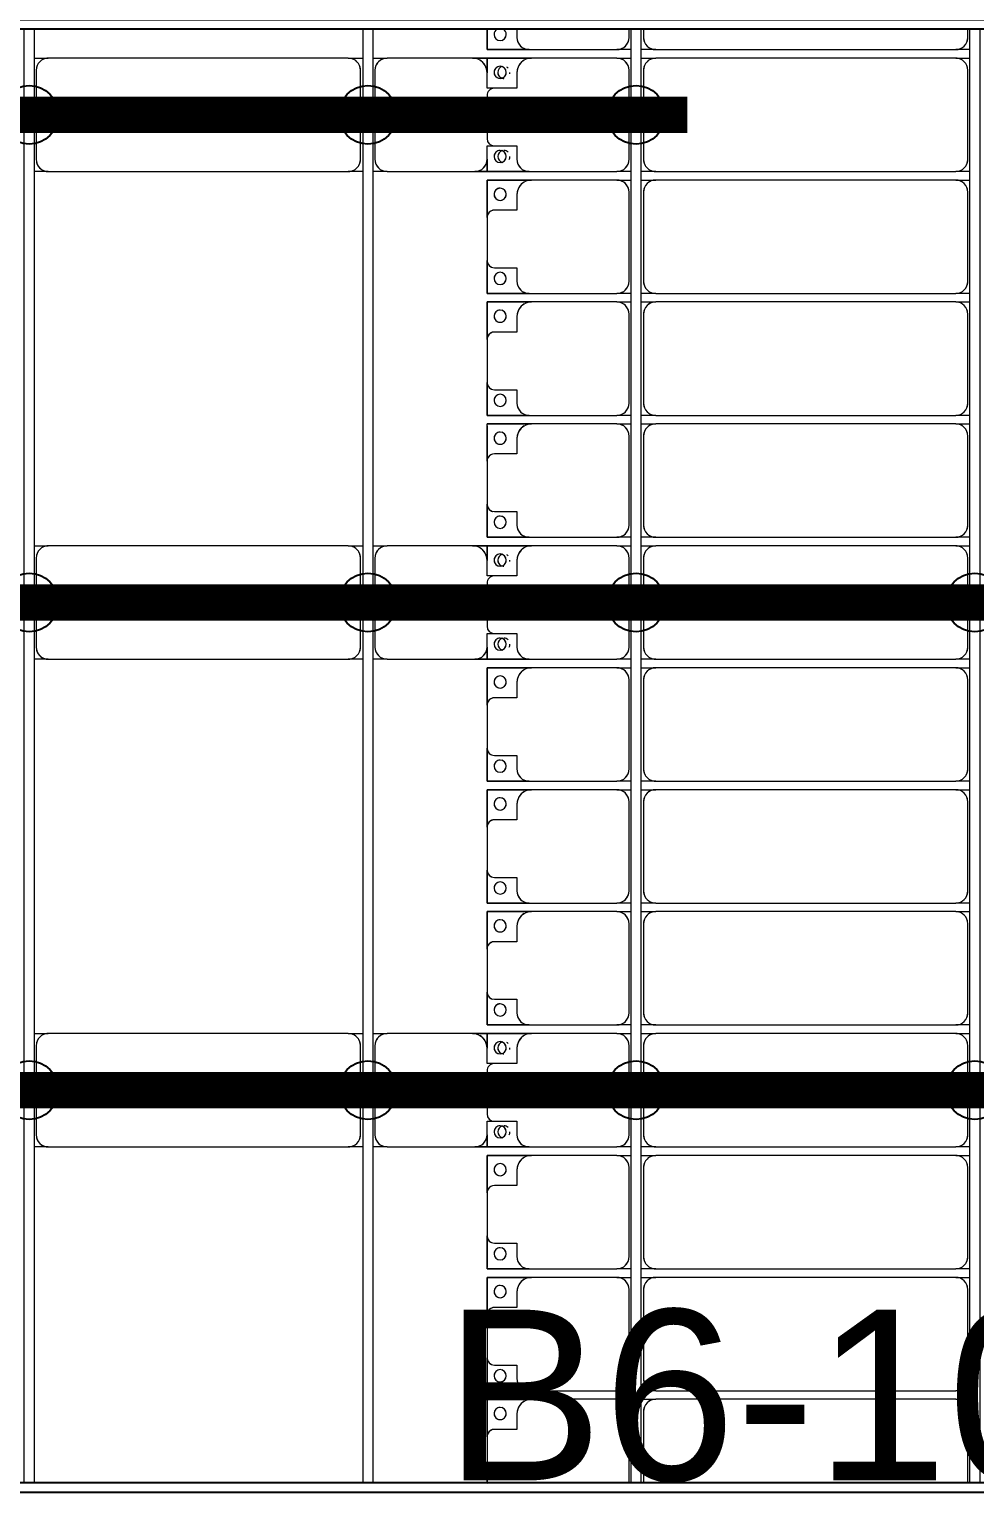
# Model space of a CAD drawing. Header units: millimetres. Extents: x -533732 to -130507, y -117886 to -23954.
# Drawn here: x -456430 to -452551, y -47767 to -41785 of the extents above; entities that cross this region are included whole.
import ezdxf

# ---------------------------------------------------------------- set-up
doc = ezdxf.new("R2010")
doc.units = ezdxf.units.MM
doc.layers.add('A-GENM', color=13, linetype='Continuous', lineweight=9)
doc.layers.add('S-BEAM', color=12, linetype='Continuous', lineweight=9)
doc.layers.add('GC-GHI CHU', color=2, linetype='Continuous')
doc.layers.add('GC-HOP 40x60 GIA CUONG', color=1, linetype='Continuous')
doc.styles.add('GC_VN', font='arial.ttf')

# ---------------------------------------------------------------- blocks, each defined once
blk = doc.blocks.new('Dải phao đi lại kèm đỡ invester - DẢI PHAO ĐI LẠI-18522-BỐ TRÍ KHUNG KẾT CẤU BÈ PIN 06')
at = {"layer": 'A-GENM', "color": 7}
for p, q in [((9673.4, 660.3), (9640, 660.3)), ((9723.4, 668.9), (9723.4, 610.3)), ((9723.4, 668.9), (9723.4, 610.3)), ((9758.4, 610.3), (9758.4, 668.9)), ((9758.4, 610.3), (9758.4, 668.9)), ((10173.4, 660.3), (9808.4, 660.3)), ((10223.4, 668.9), (10223.4, 610.3)), ((10223.4, 668.9), (10223.4, 610.3)), ((10258.4, 610.3), (10258.4, 668.9)), ((10258.4, 610.3), (10258.4, 668.9)), ((10673.4, 660.3), (10308.4, 660.3)), ((10723.4, 668.9), (10723.4, 610.3)), ((10723.4, 668.9), (10723.4, 610.3)), ((10758.4, 610.3), (10758.4, 668.9)), ((10758.4, 610.3), (10758.4, 668.9)), ((11173.4, 660.3), (10808.4, 660.3)), ((11223.4, 668.9), (11223.4, 610.3)), ((11223.4, 668.9), (11223.4, 610.3)), ((11258.4, 610.3), (11258.4, 668.9)), ((11258.4, 610.3), (11258.4, 668.9)), ((11673.4, 660.3), (11308.4, 660.3)), ((11723.4, 668.9), (11723.4, 610.3)), ((11723.4, 668.9), (11723.4, 610.3)), ((11758.4, 610.3), (11758.4, 668.9)), ((11758.4, 610.3), (11758.4, 668.9)), ((12173.4, 660.3), (11808.4, 660.3)), ((12223.4, 668.9), (12223.4, 610.3)), ((12223.4, 668.9), (12223.4, 610.3)), ((12258.4, 610.3), (12258.4, 668.9)), ((12258.4, 610.3), (12258.4, 668.9)), ((12673.4, 660.3), (12308.4, 660.3)), ((12723.4, 668.9), (12723.4, 610.3)), ((12723.4, 668.9), (12723.4, 610.3)), ((12758.4, 610.3), (12758.4, 668.9)), ((12758.4, 610.3), (12758.4, 668.9)), ((13173.4, 660.3), (12808.4, 660.3)), ((13223.4, 668.9), (13223.4, 610.3)), ((13223.4, 668.9), (13223.4, 610.3)), ((13258.4, 610.3), (13258.4, 668.9)), ((13258.4, 610.3), (13258.4, 668.9)), ((13673.4, 660.3), (13308.4, 660.3)), ((13723.4, 668.9), (13723.4, 610.3)), ((13723.4, 668.9), (13723.4, 610.3)), ((13758.4, 610.3), (13758.4, 668.9)), ((13758.4, 610.3), (13758.4, 668.9)), ((14173.4, 660.3), (13808.4, 660.3)), ((14223.4, 668.9), (14223.4, 610.3)), ((14223.4, 668.9), (14223.4, 610.3)), ((14258.4, 610.3), (14258.4, 668.9)), ((14258.4, 610.3), (14258.4, 668.9)), ((14673.4, 660.3), (14308.4, 660.3)), ((14723.4, 668.9), (14723.4, 610.3)), ((14723.4, 668.9), (14723.4, 610.3)), ((14758.4, 610.3), (14758.4, 668.9)), ((14758.4, 610.3), (14758.4, 668.9)), ((15173.4, 660.3), (14808.4, 660.3)), ((15223.4, 668.9), (15223.4, 610.3)), ((15223.4, 668.9), (15223.4, 610.3)), ((15258.4, 610.3), (15258.4, 668.9)), ((15258.4, 610.3), (15258.4, 668.9)), ((15600, 660.3), (15308.4, 660.3)), ((9723.4, -620.3), (9723.4, 610.3)), ((9758.4, 610.3), (9758.4, -620.3)), ((10223.4, -620.3), (10223.4, 610.3)), ((10258.4, 610.3), (10258.4, -620.3)), ((10723.4, -620.3), (10723.4, 610.3)), ((10758.4, 610.3), (10758.4, -620.3)), ((11223.4, -620.3), (11223.4, 610.3)), ((11258.4, 610.3), (11258.4, -620.3)), ((11723.4, -620.3), (11723.4, 610.3)), ((11758.4, 610.3), (11758.4, -620.3)), ((12223.4, -620.3), (12223.4, 610.3)), ((12258.4, 610.3), (12258.4, -620.3)), ((12723.4, -620.3), (12723.4, 610.3)), ((12758.4, 610.3), (12758.4, -620.3)), ((13223.4, -620.3), (13223.4, 610.3)), ((13258.4, 610.3), (13258.4, -620.3)), ((13723.4, -620.3), (13723.4, 610.3)), ((13758.4, 610.3), (13758.4, -620.3)), ((14223.4, -620.3), (14223.4, 610.3)), ((14258.4, 610.3), (14258.4, -620.3)), ((14723.4, -620.3), (14723.4, 610.3)), ((14758.4, 610.3), (14758.4, -620.3)), ((15223.4, -620.3), (15223.4, 610.3)), ((15258.4, 610.3), (15258.4, -620.3)), ((9723.4, -620.3), (9723.4, -681.1)), ((9723.4, -620.3), (9723.4, -681.1)), ((9758.4, -681.1), (9758.4, -620.3)), ((9758.4, -681.1), (9758.4, -620.3)), ((10223.4, -620.3), (10223.4, -681.1)), ((10223.4, -620.3), (10223.4, -681.1)), ((10258.4, -681.1), (10258.4, -620.3)), ((10258.4, -681.1), (10258.4, -620.3)), ((10723.4, -620.3), (10723.4, -681.1)), ((10723.4, -620.3), (10723.4, -681.1)), ((10758.4, -681.1), (10758.4, -620.3)), ((10758.4, -681.1), (10758.4, -620.3)), ((11223.4, -620.3), (11223.4, -681.1)), ((11223.4, -620.3), (11223.4, -681.1)), ((11258.4, -681.1), (11258.4, -620.3)), ((11258.4, -681.1), (11258.4, -620.3)), ((11723.4, -620.3), (11723.4, -681.1)), ((11723.4, -620.3), (11723.4, -681.1)), ((11758.4, -681.1), (11758.4, -620.3)), ((11758.4, -681.1), (11758.4, -620.3)), ((12223.4, -620.3), (12223.4, -681.1)), ((12223.4, -620.3), (12223.4, -681.1)), ((12258.4, -681.1), (12258.4, -620.3)), ((12258.4, -681.1), (12258.4, -620.3)), ((12723.4, -620.3), (12723.4, -681.1)), ((12723.4, -620.3), (12723.4, -681.1)), ((12758.4, -681.1), (12758.4, -620.3)), ((12758.4, -681.1), (12758.4, -620.3)), ((13223.4, -620.3), (13223.4, -681.1)), ((13223.4, -620.3), (13223.4, -681.1)), ((13258.4, -681.1), (13258.4, -620.3)), ((13258.4, -681.1), (13258.4, -620.3)), ((13723.4, -620.3), (13723.4, -681.1)), ((13723.4, -620.3), (13723.4, -681.1)), ((13758.4, -681.1), (13758.4, -620.3)), ((13758.4, -681.1), (13758.4, -620.3)), ((14223.4, -620.3), (14223.4, -681.1)), ((14223.4, -620.3), (14223.4, -681.1)), ((14258.4, -681.1), (14258.4, -620.3)), ((14258.4, -681.1), (14258.4, -620.3)), ((14723.4, -620.3), (14723.4, -681.1)), ((14723.4, -620.3), (14723.4, -681.1)), ((14758.4, -681.1), (14758.4, -620.3)), ((14758.4, -681.1), (14758.4, -620.3)), ((15223.4, -620.3), (15223.4, -681.1)), ((15223.4, -620.3), (15223.4, -681.1)), ((15258.4, -681.1), (15258.4, -620.3)), ((15258.4, -681.1), (15258.4, -620.3)), ((9640, -670.3), (9673.4, -670.3)), ((9808.4, -670.3), (10173.4, -670.3)), ((10308.4, -670.3), (10673.4, -670.3)), ((10808.4, -670.3), (11173.4, -670.3)), ((11308.4, -670.3), (11673.4, -670.3)), ((11808.4, -670.3), (12173.4, -670.3)), ((12308.4, -670.3), (12673.4, -670.3)), ((12808.4, -670.3), (13173.4, -670.3)), ((13308.4, -670.3), (13673.4, -670.3)), ((13808.4, -670.3), (14173.4, -670.3)), ((14308.4, -670.3), (14673.4, -670.3)), ((14808.4, -670.3), (15173.4, -670.3)), ((15308.4, -670.3), (15600, -670.3)), ((9673.4, -729.7), (9640, -729.7)), ((9723.4, -721.1), (9723.4, -779.7)), ((9723.4, -721.1), (9723.4, -779.7)), ((9758.4, -779.7), (9758.4, -721.1)), ((9758.4, -779.7), (9758.4, -721.1)), ((10173.4, -729.7), (9808.4, -729.7)), ((10223.4, -721.1), (10223.4, -779.7)), ((10223.4, -721.1), (10223.4, -779.7)), ((10258.4, -779.7), (10258.4, -721.1)), ((10258.4, -779.7), (10258.4, -721.1)), ((10673.4, -729.7), (10308.4, -729.7)), ((10723.4, -721.1), (10723.4, -779.7)), ((10723.4, -721.1), (10723.4, -779.7)), ((10758.4, -779.7), (10758.4, -721.1)), ((10758.4, -779.7), (10758.4, -721.1)), ((11173.4, -729.7), (10808.4, -729.7)), ((11223.4, -721.1), (11223.4, -779.7)), ((11223.4, -721.1), (11223.4, -779.7)), ((11258.4, -779.7), (11258.4, -721.1)), ((11258.4, -779.7), (11258.4, -721.1)), ((11673.4, -729.7), (11308.4, -729.7)), ((11723.4, -721.1), (11723.4, -779.7)), ((11723.4, -721.1), (11723.4, -779.7)), ((11758.4, -779.7), (11758.4, -721.1)), ((11758.4, -779.7), (11758.4, -721.1)), ((12173.4, -729.7), (11808.4, -729.7)), ((12223.4, -721.1), (12223.4, -779.7)), ((12223.4, -721.1), (12223.4, -779.7)), ((12258.4, -779.7), (12258.4, -721.1)), ((12258.4, -779.7), (12258.4, -721.1)), ((12673.4, -729.7), (12308.4, -729.7)), ((12723.4, -721.1), (12723.4, -779.7)), ((12723.4, -721.1), (12723.4, -779.7)), ((12758.4, -779.7), (12758.4, -721.1)), ((12758.4, -779.7), (12758.4, -721.1)), ((13173.4, -729.7), (12808.4, -729.7)), ((13223.4, -721.1), (13223.4, -779.7)), ((13223.4, -721.1), (13223.4, -779.7)), ((13258.4, -779.7), (13258.4, -721.1)), ((13258.4, -779.7), (13258.4, -721.1)), ((13673.4, -729.7), (13308.4, -729.7)), ((13723.4, -721.1), (13723.4, -779.7)), ((13723.4, -721.1), (13723.4, -779.7)), ((13758.4, -779.7), (13758.4, -721.1)), ((13758.4, -779.7), (13758.4, -721.1)), ((14173.4, -729.7), (13808.4, -729.7)), ((14223.4, -721.1), (14223.4, -779.7)), ((14223.4, -721.1), (14223.4, -779.7)), ((14258.4, -779.7), (14258.4, -721.1)), ((14258.4, -779.7), (14258.4, -721.1)), ((14673.4, -729.7), (14308.4, -729.7)), ((14723.4, -721.1), (14723.4, -779.7)), ((14723.4, -721.1), (14723.4, -779.7)), ((14758.4, -779.7), (14758.4, -721.1)), ((14758.4, -779.7), (14758.4, -721.1)), ((15173.4, -729.7), (14808.4, -729.7)), ((15223.4, -721.1), (15223.4, -779.7)), ((15223.4, -721.1), (15223.4, -779.7)), ((15258.4, -779.7), (15258.4, -721.1)), ((15258.4, -779.7), (15258.4, -721.1)), ((15600, -729.7), (15308.4, -729.7)), ((9723.4, -1139.7), (9723.4, -779.7)), ((9758.4, -779.7), (9758.4, -1129.7)), ((10223.4, -1139.7), (10223.4, -779.7)), ((10258.4, -779.7), (10258.4, -1129.7)), ((10723.4, -1139.7), (10723.4, -779.7)), ((10758.4, -779.7), (10758.4, -1129.7)), ((11223.4, -1139.7), (11223.4, -779.7)), ((11258.4, -779.7), (11258.4, -1129.7)), ((11723.4, -1139.7), (11723.4, -779.7)), ((11758.4, -779.7), (11758.4, -1129.7)), ((12223.4, -1139.7), (12223.4, -779.7)), ((12258.4, -779.7), (12258.4, -1129.7)), ((12723.4, -1139.7), (12723.4, -779.7)), ((12758.4, -779.7), (12758.4, -1129.7)), ((13223.4, -1139.7), (13223.4, -779.7)), ((13258.4, -779.7), (13258.4, -1129.7)), ((13723.4, -1139.7), (13723.4, -779.7)), ((13758.4, -779.7), (13758.4, -1129.7)), ((14223.4, -1139.7), (14223.4, -779.7)), ((14258.4, -779.7), (14258.4, -1129.7)), ((14723.4, -1139.7), (14723.4, -779.7)), ((14758.4, -779.7), (14758.4, -1129.7)), ((15223.4, -1139.7), (15223.4, -779.7)), ((15258.4, -779.7), (15258.4, -1129.7)), ((9758.4, -1312.2), (9758.4, -1129.7)), ((9758.4, -1129.7), (9758.4, -1312.2)), ((10258.4, -1312.2), (10258.4, -1129.7)), ((10258.4, -1129.7), (10258.4, -1312.2)), ((10758.4, -1312.2), (10758.4, -1129.7)), ((10758.4, -1129.7), (10758.4, -1312.2)), ((11258.4, -1312.2), (11258.4, -1129.7)), ((11258.4, -1129.7), (11258.4, -1312.2)), ((11758.4, -1312.2), (11758.4, -1129.7)), ((11758.4, -1129.7), (11758.4, -1312.2)), ((12258.4, -1312.2), (12258.4, -1129.7)), ((12258.4, -1129.7), (12258.4, -1312.2)), ((12758.4, -1312.2), (12758.4, -1129.7)), ((12758.4, -1129.7), (12758.4, -1312.2)), ((13258.4, -1312.2), (13258.4, -1129.7)), ((13258.4, -1129.7), (13258.4, -1312.2)), ((13758.4, -1312.2), (13758.4, -1129.7)), ((13758.4, -1129.7), (13758.4, -1312.2)), ((14258.4, -1312.2), (14258.4, -1129.7)), ((14258.4, -1129.7), (14258.4, -1312.2)), ((14758.4, -1312.2), (14758.4, -1129.7)), ((14758.4, -1129.7), (14758.4, -1312.2)), ((15258.4, -1312.2), (15258.4, -1129.7)), ((15258.4, -1129.7), (15258.4, -1312.2)), ((9640, -1189.7), (9673.4, -1189.7)), ((9723.4, -1139.7), (9723.4, -1312.2)), ((9723.4, -1312.2), (9723.4, -1139.7)), ((9818.4, -1189.7), (9881.8, -1189.7)), ((9881.8, -1189.7), (9881.8, -1282.2)), ((10118.2, -1282.2), (10118.2, -1189.7)), ((10118.2, -1189.7), (10173.4, -1189.7)), ((10223.4, -1139.7), (10223.4, -1312.2)), ((10223.4, -1312.2), (10223.4, -1139.7)), ((10318.4, -1189.7), (10381.8, -1189.7)), ((10381.8, -1189.7), (10381.8, -1282.2)), ((10618.2, -1282.2), (10618.2, -1189.7)), ((10618.2, -1189.7), (10673.4, -1189.7)), ((10723.4, -1139.7), (10723.4, -1312.2)), ((10723.4, -1312.2), (10723.4, -1139.7)), ((10818.4, -1189.7), (10881.8, -1189.7)), ((10881.8, -1189.7), (10881.8, -1282.2)), ((11118.2, -1282.2), (11118.2, -1189.7)), ((11118.2, -1189.7), (11173.4, -1189.7)), ((11223.4, -1139.7), (11223.4, -1312.2)), ((11223.4, -1312.2), (11223.4, -1139.7)), ((11318.4, -1189.7), (11381.8, -1189.7)), ((11381.8, -1189.7), (11381.8, -1282.2)), ((11618.2, -1282.2), (11618.2, -1189.7)), ((11618.2, -1189.7), (11673.4, -1189.7)), ((11723.4, -1139.7), (11723.4, -1312.2)), ((11723.4, -1312.2), (11723.4, -1139.7)), ((11818.4, -1189.7), (11881.8, -1189.7)), ((11881.8, -1189.7), (11881.8, -1282.2)), ((12118.2, -1282.2), (12118.2, -1189.7)), ((12118.2, -1189.7), (12173.4, -1189.7)), ((12223.4, -1139.7), (12223.4, -1312.2)), ((12223.4, -1312.2), (12223.4, -1139.7)), ((12318.4, -1189.7), (12381.8, -1189.7)), ((12381.8, -1189.7), (12381.8, -1282.2)), ((12618.2, -1282.2), (12618.2, -1189.7)), ((12618.2, -1189.7), (12673.4, -1189.7)), ((12723.4, -1139.7), (12723.4, -1312.2)), ((12723.4, -1312.2), (12723.4, -1139.7)), ((12818.4, -1189.7), (12881.8, -1189.7)), ((12881.8, -1189.7), (12881.8, -1282.2)), ((13118.2, -1282.2), (13118.2, -1189.7)), ((13118.2, -1189.7), (13173.4, -1189.7)), ((13223.4, -1139.7), (13223.4, -1312.2)), ((13223.4, -1312.2), (13223.4, -1139.7)), ((13318.4, -1189.7), (13381.8, -1189.7)), ((13381.8, -1189.7), (13381.8, -1282.2)), ((13618.2, -1282.2), (13618.2, -1189.7)), ((13618.2, -1189.7), (13673.4, -1189.7)), ((13723.4, -1139.7), (13723.4, -1312.2)), ((13723.4, -1312.2), (13723.4, -1139.7)), ((13818.4, -1189.7), (13881.8, -1189.7)), ((13881.8, -1189.7), (13881.8, -1282.2)), ((14118.2, -1282.2), (14118.2, -1189.7)), ((14118.2, -1189.7), (14173.4, -1189.7)), ((14223.4, -1139.7), (14223.4, -1312.2)), ((14223.4, -1312.2), (14223.4, -1139.7)), ((14318.4, -1189.7), (14381.8, -1189.7)), ((14381.8, -1189.7), (14381.8, -1282.2)), ((14618.2, -1282.2), (14618.2, -1189.7)), ((14618.2, -1189.7), (14673.4, -1189.7)), ((14723.4, -1139.7), (14723.4, -1312.2)), ((14723.4, -1312.2), (14723.4, -1139.7)), ((14818.4, -1189.7), (14881.8, -1189.7)), ((14881.8, -1189.7), (14881.8, -1282.2)), ((15118.2, -1282.2), (15118.2, -1189.7)), ((15118.2, -1189.7), (15173.4, -1189.7)), ((15223.4, -1139.7), (15223.4, -1312.2)), ((15223.4, -1312.2), (15223.4, -1139.7)), ((15318.4, -1189.7), (15381.8, -1189.7)), ((15381.8, -1189.7), (15381.8, -1282.2)), ((9723.4, -1312.2), (9640, -1312.2)), ((9640, -1312.2), (9723.4, -1312.2)), ((9818.4, -1312.2), (9758.4, -1312.2)), ((9758.4, -1312.2), (9818.4, -1312.2)), ((9911.8, -1312.2), (10088.2, -1312.2)), ((10223.4, -1312.2), (10173.4, -1312.2)), ((10173.4, -1312.2), (10223.4, -1312.2)), ((10411.8, -1312.2), (10258.4, -1312.2)), ((10258.4, -1312.2), (10411.8, -1312.2)), ((10411.8, -1312.2), (10588.2, -1312.2)), ((10723.4, -1312.2), (10588.2, -1312.2)), ((10588.2, -1312.2), (10723.4, -1312.2)), ((10911.8, -1312.2), (10758.4, -1312.2)), ((10758.4, -1312.2), (10911.8, -1312.2)), ((10911.8, -1312.2), (11088.2, -1312.2)), ((11223.4, -1312.2), (11088.2, -1312.2)), ((11088.2, -1312.2), (11223.4, -1312.2)), ((11411.8, -1312.2), (11258.4, -1312.2)), ((11266.3, -1312.2), (11411.8, -1312.2)), ((11411.8, -1312.2), (11588.2, -1312.2)), ((11723.4, -1312.2), (11588.2, -1312.2)), ((11588.2, -1312.2), (11723.4, -1312.2)), ((11818.4, -1312.2), (11758.4, -1312.2)), ((11758.4, -1312.2), (11818.4, -1312.2)), ((11911.8, -1312.2), (12088.2, -1312.2)), ((12223.4, -1312.2), (12173.4, -1312.2)), ((12173.4, -1312.2), (12223.4, -1312.2)), ((12411.8, -1312.2), (12258.4, -1312.2)), ((12258.4, -1312.2), (12411.8, -1312.2)), ((12411.8, -1312.2), (12588.2, -1312.2)), ((12723.4, -1312.2), (12588.2, -1312.2)), ((12588.2, -1312.2), (12723.4, -1312.2)), ((12911.8, -1312.2), (12758.4, -1312.2)), ((12758.4, -1312.2), (12911.8, -1312.2)), ((12911.8, -1312.2), (13088.2, -1312.2)), ((13223.4, -1312.2), (13088.2, -1312.2)), ((13088.2, -1312.2), (13223.4, -1312.2)), ((13411.8, -1312.2), (13258.4, -1312.2)), ((13258.4, -1312.2), (13411.8, -1312.2)), ((13411.8, -1312.2), (13588.2, -1312.2)), ((13723.4, -1312.2), (13588.2, -1312.2)), ((13588.2, -1312.2), (13723.4, -1312.2)), ((13818.4, -1312.2), (13758.4, -1312.2)), ((13758.4, -1312.2), (13818.4, -1312.2)), ((13911.8, -1312.2), (14088.2, -1312.2)), ((14223.4, -1312.2), (14173.4, -1312.2)), ((14173.4, -1312.2), (14223.4, -1312.2)), ((14411.8, -1312.2), (14258.4, -1312.2)), ((14258.4, -1312.2), (14411.8, -1312.2)), ((14411.8, -1312.2), (14588.2, -1312.2)), ((14723.4, -1312.2), (14588.2, -1312.2)), ((14588.2, -1312.2), (14718.2, -1312.2)), ((14911.8, -1312.2), (14758.4, -1312.2)), ((14758.4, -1312.2), (14911.8, -1312.2)), ((14911.8, -1312.2), (15088.2, -1312.2)), ((15223.4, -1312.2), (15088.2, -1312.2)), ((15088.2, -1312.2), (15223.4, -1312.2)), ((15411.8, -1312.2), (15258.4, -1312.2)), ((15258.4, -1312.2), (15411.8, -1312.2)), ((15411.8, -1312.2), (15588.2, -1312.2)), ((15600, -1312.2), (15588.2, -1312.2)), ((15588.2, -1312.2), (15600, -1312.2))]:
    blk.add_line(p, q, dxfattribs=at)
for centre, radius, start, end in [((9673.4, 610.3), 50, 0, 90), ((9673.4, 610.3), 50, 60, 90), ((9808.4, 610.3), 50, 90, 180), ((9808.4, 610.3), 50, 105, 120), ((10173.4, 610.3), 50, 360, 90), ((10173.4, 610.3), 50, 60, 90), ((10308.4, 610.3), 50, 90, 180), ((10308.4, 610.3), 50, 105, 120), ((10673.4, 610.3), 50, 0, 90), ((10673.4, 610.3), 50, 60, 90), ((10808.4, 610.3), 50, 90, 180), ((10808.4, 610.3), 50, 105, 120), ((11173.4, 610.3), 50, 360, 90), ((11173.4, 610.3), 50, 60, 90), ((11308.4, 610.3), 50, 90, 180), ((11308.4, 610.3), 50, 105, 120), ((11673.4, 610.3), 50, 360, 90), ((11673.4, 610.3), 50, 60, 90), ((11808.4, 610.3), 50, 90, 180), ((11808.4, 610.3), 50, 105, 120), ((12173.4, 610.3), 50, 360, 90), ((12173.4, 610.3), 50, 60, 90), ((12308.4, 610.3), 50, 90, 180), ((12308.4, 610.3), 50, 105, 120), ((12673.4, 610.3), 50, 0, 90), ((12673.4, 610.3), 50, 60, 90), ((12808.4, 610.3), 50, 90, 180), ((12808.4, 610.3), 50, 105, 120), ((13173.4, 610.3), 50, 360, 90), ((13173.4, 610.3), 50, 60, 90), ((13308.4, 610.3), 50, 90, 180), ((13308.4, 610.3), 50, 105, 120), ((13673.4, 610.3), 50, 0, 90), ((13673.4, 610.3), 50, 60, 90), ((13808.4, 610.3), 50, 90, 180), ((13808.4, 610.3), 50, 105, 120), ((14173.4, 610.3), 50, 0, 90), ((14173.4, 610.3), 50, 60, 90), ((14308.4, 610.3), 50, 90, 180), ((14308.4, 610.3), 50, 105, 120), ((14673.4, 610.3), 50, 360, 90), ((14673.4, 610.3), 50, 60, 90), ((14808.4, 610.3), 50, 90, 180), ((14808.4, 610.3), 50, 105, 120), ((15173.4, 610.3), 50, 360, 90), ((15173.4, 610.3), 50, 60, 90), ((15308.4, 610.3), 50, 90, 180), ((15308.4, 610.3), 50, 105, 120), ((9673.4, 610.3), 50, 15, 30), ((9808.4, 610.3), 50, 150, 180), ((10173.4, 610.3), 50, 15, 30), ((10308.4, 610.3), 50, 150, 180), ((10673.4, 610.3), 50, 15, 30), ((10808.4, 610.3), 50, 150, 180), ((11173.4, 610.3), 50, 15, 30), ((11308.4, 610.3), 50, 147.69161, 180), ((11673.4, 610.3), 50, 15, 30), ((11808.4, 610.3), 50, 150, 180), ((12173.4, 610.3), 50, 15, 30), ((12308.4, 610.3), 50, 150, 180), ((12673.4, 610.3), 50, 15, 30), ((12808.4, 610.3), 50, 150, 180), ((13173.4, 610.3), 50, 15, 30), ((13308.4, 610.3), 50, 150, 180), ((13673.4, 610.3), 50, 15, 30), ((13808.4, 610.3), 50, 150, 180), ((14173.4, 610.3), 50, 15, 30), ((14308.4, 610.3), 50, 150, 180), ((14808.4, 610.3), 50, 150, 180), ((15173.4, 610.3), 50, 15, 30), ((15308.4, 610.3), 50, 150, 180), ((9673.4, -620.3), 50, 270, 0), ((9673.4, -620.3), 50, 330, 0), ((9808.4, -620.3), 50, 180, 270), ((9808.4, -620.3), 50, 195, 225), ((10173.4, -620.3), 50, 270, 0), ((10173.4, -620.3), 50, 330, 0), ((10308.4, -620.3), 50, 180, 270), ((10308.4, -620.3), 50, 195, 225), ((10673.4, -620.3), 50, 270, 0), ((10673.4, -620.3), 50, 330, 0), ((10808.4, -620.3), 50, 180, 270), ((10808.4, -620.3), 50, 195, 225), ((11173.4, -620.3), 50, 270, 0), ((11173.4, -620.3), 50, 330, 0), ((11308.4, -620.3), 50, 180, 270), ((11308.4, -620.3), 50, 195, 225), ((11673.4, -620.3), 50, 270, 0), ((11673.4, -620.3), 50, 330, 0), ((11808.4, -620.3), 50, 180, 270), ((11808.4, -620.3), 50, 195, 225), ((12173.4, -620.3), 50, 270, 0), ((12173.4, -620.3), 50, 330, 0), ((12308.4, -620.3), 50, 180, 270), ((12308.4, -620.3), 50, 195, 225), ((12673.4, -620.3), 50, 270, 0), ((12673.4, -620.3), 50, 330, 0), ((12808.4, -620.3), 50, 180, 270), ((12808.4, -620.3), 50, 195, 225), ((13173.4, -620.3), 50, 270, 0), ((13173.4, -620.3), 50, 330, 0), ((13308.4, -620.3), 50, 180, 270), ((13308.4, -620.3), 50, 195, 225), ((13673.4, -620.3), 50, 270, 0), ((13673.4, -620.3), 50, 330, 0), ((13808.4, -620.3), 50, 180, 270), ((13808.4, -620.3), 50, 195, 225), ((14173.4, -620.3), 50, 270, 0), ((14173.4, -620.3), 50, 330, 0), ((14308.4, -620.3), 50, 180, 270), ((14308.4, -620.3), 50, 195, 225), ((14673.4, -620.3), 50, 270, 360), ((14673.4, -620.3), 50, 330, 0), ((14808.4, -620.3), 50, 180, 270), ((14808.4, -620.3), 50, 195, 225), ((15173.4, -620.3), 50, 270, 0), ((15173.4, -620.3), 50, 330, 0), ((15308.4, -620.3), 50, 180, 270), ((15308.4, -620.3), 50, 195, 225), ((9673.4, -620.3), 50, 270, 300), ((9808.4, -620.3), 50, 240, 270), ((10173.4, -620.3), 50, 270, 300), ((10308.4, -620.3), 50, 240, 270), ((10673.4, -620.3), 50, 270, 300), ((10808.4, -620.3), 50, 240, 270), ((11173.4, -620.3), 50, 270, 300), ((11308.4, -620.3), 50, 240, 270), ((11673.4, -620.3), 50, 270, 300), ((11808.4, -620.3), 50, 240, 270), ((12173.4, -620.3), 50, 270, 300), ((12308.4, -620.3), 50, 240, 270), ((12673.4, -620.3), 50, 270, 300), ((12808.4, -620.3), 50, 240, 270), ((13173.4, -620.3), 50, 270, 300), ((13308.4, -620.3), 50, 240, 270), ((13673.4, -620.3), 50, 270, 300), ((13808.4, -620.3), 50, 240, 270), ((14173.4, -620.3), 50, 270, 300), ((14308.4, -620.3), 50, 240, 270), ((14673.4, -620.3), 50, 270, 300), ((14808.4, -620.3), 50, 240, 270), ((15173.4, -620.3), 50, 270, 300), ((15308.4, -620.3), 50, 240, 270), ((9673.4, -779.7), 50, 360, 90), ((9673.4, -779.7), 50, 15, 90), ((9808.4, -779.7), 50, 90, 180), ((9808.4, -779.7), 50, 90, 165), ((10173.4, -779.7), 50, 360, 90), ((10173.4, -779.7), 50, 15, 90), ((10308.4, -779.7), 50, 90, 180), ((10308.4, -779.7), 50, 90, 165), ((10673.4, -779.7), 50, 360, 90), ((10673.4, -779.7), 50, 15, 90), ((10808.4, -779.7), 50, 90, 180), ((10808.4, -779.7), 50, 90, 165), ((11173.4, -779.7), 50, 360, 90), ((11173.4, -779.7), 50, 15, 90), ((11308.4, -779.7), 50, 90, 180), ((11308.4, -779.7), 50, 90, 165), ((11673.4, -779.7), 50, 360, 90), ((11673.4, -779.7), 50, 15, 90), ((11808.4, -779.7), 50, 90, 180), ((11808.4, -779.7), 50, 90, 165), ((12173.4, -779.7), 50, 0, 90), ((12173.4, -779.7), 50, 15, 90), ((12308.4, -779.7), 50, 90, 180), ((12308.4, -779.7), 50, 90, 165), ((12673.4, -779.7), 50, 0, 90), ((12673.4, -779.7), 50, 15, 90), ((12808.4, -779.7), 50, 90, 180), ((12808.4, -779.7), 50, 90, 165), ((13173.4, -779.7), 50, 0, 90), ((13173.4, -779.7), 50, 15, 90), ((13308.4, -779.7), 50, 90, 180), ((13308.4, -779.7), 50, 90, 165), ((13673.4, -779.7), 50, 360, 90), ((13673.4, -779.7), 50, 15, 90), ((13808.4, -779.7), 50, 90, 180), ((13808.4, -779.7), 50, 90, 165), ((14173.4, -779.7), 50, 0, 90), ((14173.4, -779.7), 50, 15, 90), ((14308.4, -779.7), 50, 90, 180), ((14308.4, -779.7), 50, 90, 165), ((14673.4, -779.7), 50, 0, 90), ((14673.4, -779.7), 50, 15, 90), ((14808.4, -779.7), 50, 90, 180), ((14808.4, -779.7), 50, 90, 165), ((15173.4, -779.7), 50, 0, 90), ((15173.4, -779.7), 50, 15, 90), ((15308.4, -779.7), 50, 90, 180), ((15308.4, -779.7), 50, 90, 165), ((9818.4, -1129.7), 60, 180, 270), ((10318.4, -1129.7), 60, 180, 270), ((10818.4, -1129.7), 60, 180, 270), ((11318.4, -1129.7), 60, 180, 270), ((11818.4, -1129.7), 60, 180, 270), ((12318.4, -1129.7), 60, 180, 270), ((12818.4, -1129.7), 60, 180, 270), ((13318.4, -1129.7), 60, 180, 270), ((13818.4, -1129.7), 60, 180, 270), ((14318.4, -1129.7), 60, 180, 270), ((14818.4, -1129.7), 60, 180, 270), ((15318.4, -1129.7), 60, 180, 270), ((9673.4, -1139.7), 50, 270, 0), ((9673.4, -1139.7), 50, 270, 345), ((9818.4, -1129.7), 60, 210, 270), ((10173.4, -1139.7), 50, 270, 0), ((10173.4, -1139.7), 50, 270, 345), ((10318.4, -1129.7), 60, 210, 270), ((10673.4, -1139.7), 50, 270, 0), ((10673.4, -1139.7), 50, 270, 345), ((10818.4, -1129.7), 60, 210, 270), ((11173.4, -1139.7), 50, 270, 0), ((11173.4, -1139.7), 50, 270, 345), ((11318.4, -1129.7), 60, 210, 270), ((11673.4, -1139.7), 50, 270, 0), ((11673.4, -1139.7), 50, 270, 345), ((11818.4, -1129.7), 60, 210, 270), ((12173.4, -1139.7), 50, 270, 0), ((12173.4, -1139.7), 50, 270, 345), ((12318.4, -1129.7), 60, 210, 270), ((12673.4, -1139.7), 50, 270, 360), ((12673.4, -1139.7), 50, 270, 345), ((12818.4, -1129.7), 60, 210, 270), ((13173.4, -1139.7), 50, 270, 0), ((13173.4, -1139.7), 50, 270, 345), ((13318.4, -1129.7), 60, 210, 270), ((13673.4, -1139.7), 50, 270, 360), ((13673.4, -1139.7), 50, 270, 345), ((13818.4, -1129.7), 60, 210, 270), ((14173.4, -1139.7), 50, 270, 360), ((14173.4, -1139.7), 50, 270, 345), ((14318.4, -1129.7), 60, 210, 270), ((14673.4, -1139.7), 50, 270, 360), ((14673.4, -1139.7), 50, 270, 345), ((14818.4, -1129.7), 60, 210, 270), ((15173.4, -1139.7), 50, 270, 360), ((15173.4, -1139.7), 50, 270, 345), ((15318.4, -1129.7), 60, 210, 270), ((9661.8, -1258.6), 25, 90, 150), ((9661.8, -1258.6), 25, 90, 150), ((9661.8, -1258.6), 25, 270, 90), ((9661.8, -1258.6), 25, 15, 90), ((9816.8, -1258.6), 25, 90, 270), ((9816.8, -1258.6), 25, 90, 165), ((9816.8, -1258.6), 25, 270, 90), ((9816.8, -1258.6), 25, 60, 90), ((9816.8, -1258.6), 25, 270, 30), ((10161.8, -1258.6), 25, 90, 270), ((10161.8, -1258.6), 25, 90, 165), ((10161.8, -1258.6), 25, 270, 90), ((10161.8, -1258.6), 25, 15, 90), ((10316.8, -1258.6), 25, 90, 270), ((10316.8, -1258.6), 25, 90, 165), ((10316.8, -1258.6), 25, 270, 90), ((10316.8, -1258.6), 25, 60, 90), ((10316.8, -1258.6), 25, 270, 30), ((10661.8, -1258.6), 25, 90, 270), ((10661.8, -1258.6), 25, 90, 165), ((10661.8, -1258.6), 25, 270, 90), ((10661.8, -1258.6), 25, 15, 90), ((10816.8, -1258.6), 25, 90, 270), ((10816.8, -1258.6), 25, 90, 165), ((10816.8, -1258.6), 25, 270, 90), ((10816.8, -1258.6), 25, 60, 90), ((10816.8, -1258.6), 25, 270, 30), ((11161.8, -1258.6), 25, 90, 270), ((11161.8, -1258.6), 25, 90, 165), ((11161.8, -1258.6), 25, 270, 90), ((11161.8, -1258.6), 25, 15, 90), ((11316.8, -1258.6), 25, 90, 270), ((11316.8, -1258.6), 25, 90, 165), ((11316.8, -1258.6), 25, 270, 90), ((11316.8, -1258.6), 25, 60, 90), ((11316.8, -1258.6), 25, 270, 30), ((11661.8, -1258.6), 25, 90, 270), ((11661.8, -1258.6), 25, 90, 165), ((11661.8, -1258.6), 25, 270, 90), ((11661.8, -1258.6), 25, 15, 90), ((11816.8, -1258.6), 25, 90, 270), ((11816.8, -1258.6), 25, 90, 165), ((11816.8, -1258.6), 25, 270, 90), ((11816.8, -1258.6), 25, 60, 90), ((11816.8, -1258.6), 25, 270, 30), ((12161.8, -1258.6), 25, 90, 270), ((12161.8, -1258.6), 25, 90, 165), ((12161.8, -1258.6), 25, 270, 90), ((12161.8, -1258.6), 25, 15, 90), ((12316.8, -1258.6), 25, 90, 270), ((12316.8, -1258.6), 25, 90, 165), ((12316.8, -1258.6), 25, 270, 90), ((12316.8, -1258.6), 25, 60, 90), ((12316.8, -1258.6), 25, 270, 30), ((12661.8, -1258.6), 25, 90, 270), ((12661.8, -1258.6), 25, 90, 165), ((12661.8, -1258.6), 25, 270, 90), ((12661.8, -1258.6), 25, 15, 90), ((12816.8, -1258.6), 25, 90, 270), ((12816.8, -1258.6), 25, 90, 165), ((12816.8, -1258.6), 25, 270, 90), ((12816.8, -1258.6), 25, 60, 90), ((12816.8, -1258.6), 25, 270, 30), ((13161.8, -1258.6), 25, 90, 270), ((13161.8, -1258.6), 25, 90, 165), ((13161.8, -1258.6), 25, 270, 90), ((13161.8, -1258.6), 25, 15, 90), ((13316.8, -1258.6), 25, 90, 270), ((13316.8, -1258.6), 25, 90, 165), ((13316.8, -1258.6), 25, 270, 90), ((13316.8, -1258.6), 25, 60, 90), ((13316.8, -1258.6), 25, 270, 30), ((13661.8, -1258.6), 25, 90, 270), ((13661.8, -1258.6), 25, 90, 165), ((13661.8, -1258.6), 25, 270, 90), ((13661.8, -1258.6), 25, 15, 90), ((13816.8, -1258.6), 25, 90, 270), ((13816.8, -1258.6), 25, 90, 165), ((13816.8, -1258.6), 25, 270, 90), ((13816.8, -1258.6), 25, 60, 90), ((13816.8, -1258.6), 25, 270, 30), ((14161.8, -1258.6), 25, 90, 270), ((14161.8, -1258.6), 25, 90, 165), ((14161.8, -1258.6), 25, 270, 90), ((14161.8, -1258.6), 25, 15, 90), ((14316.8, -1258.6), 25, 90, 270), ((14316.8, -1258.6), 25, 90, 165), ((14316.8, -1258.6), 25, 270, 90), ((14316.8, -1258.6), 25, 60, 90), ((14316.8, -1258.6), 25, 270, 30), ((14661.8, -1258.6), 25, 90, 270), ((14661.8, -1258.6), 25, 90, 165), ((14661.8, -1258.6), 25, 270, 90), ((14661.8, -1258.6), 25, 15, 90), ((14816.8, -1258.6), 25, 90, 270), ((14816.8, -1258.6), 25, 90, 165), ((14816.8, -1258.6), 25, 270, 90), ((14816.8, -1258.6), 25, 60, 90), ((14816.8, -1258.6), 25, 270, 30), ((15161.8, -1258.6), 25, 90, 270), ((15161.8, -1258.6), 25, 90, 165), ((15161.8, -1258.6), 25, 270, 90), ((15161.8, -1258.6), 25, 15, 90), ((15316.8, -1258.6), 25, 90, 270), ((15316.8, -1258.6), 25, 90, 165), ((15316.8, -1258.6), 25, 270, 90), ((15316.8, -1258.6), 25, 60, 90), ((15316.8, -1258.6), 25, 270, 30), ((9661.8, -1258.6), 25, 210, 270), ((9661.8, -1258.6), 25, 210, 270), ((9661.8, -1258.6), 25, 270, 360), ((9816.8, -1258.6), 25, 180, 270), ((9911.8, -1282.2), 30, 180, 270), ((10088.2, -1282.2), 30, 270, 0), ((10161.8, -1258.6), 25, 180, 270), ((10161.8, -1258.6), 25, 270, 0), ((10316.8, -1258.6), 25, 180, 270), ((10411.8, -1282.2), 30, 180, 270), ((10411.8, -1282.2), 30, 195, 225), ((10411.8, -1282.2), 30, 195, 255), ((10411.8, -1282.2), 30, 195, 225), ((10588.2, -1282.2), 30, 270, 0), ((10588.2, -1282.2), 30, 285, 345), ((10588.2, -1282.2), 30, 285, 300), ((10588.2, -1282.2), 30, 285, 300), ((10588.2, -1282.2), 30, 315, 345), ((10588.2, -1282.2), 30, 315, 345), ((10661.8, -1258.6), 25, 180, 270), ((10661.8, -1258.6), 25, 270, 0), ((10816.8, -1258.6), 25, 180, 270), ((10911.8, -1282.2), 30, 180, 270), ((10911.8, -1282.2), 30, 195, 225), ((10911.8, -1282.2), 30, 195, 255), ((10911.8, -1282.2), 30, 195, 225), ((11088.2, -1282.2), 30, 270, 0), ((11088.2, -1282.2), 30, 285, 345), ((11088.2, -1282.2), 30, 285, 300), ((11088.2, -1282.2), 30, 285, 300), ((11088.2, -1282.2), 30, 315, 345), ((11088.2, -1282.2), 30, 315, 345), ((11161.8, -1258.6), 25, 180, 270), ((11161.8, -1258.6), 25, 270, 0), ((11316.8, -1258.6), 25, 180, 270), ((11411.8, -1282.2), 30, 180, 270), ((11411.8, -1282.2), 30, 195, 225), ((11411.8, -1282.2), 30, 195, 255), ((11411.8, -1282.2), 30, 195, 225), ((11588.2, -1282.2), 30, 270, 0), ((11588.2, -1282.2), 30, 285, 345), ((11588.2, -1282.2), 30, 285, 300), ((11588.2, -1282.2), 30, 285, 300), ((11588.2, -1282.2), 30, 315, 345), ((11588.2, -1282.2), 30, 315, 345), ((11661.8, -1258.6), 25, 180, 270), ((11661.8, -1258.6), 25, 270, 360), ((11816.8, -1258.6), 25, 180, 270), ((11911.8, -1282.2), 30, 180, 270), ((12088.2, -1282.2), 30, 270, 0), ((12161.8, -1258.6), 25, 180, 270), ((12161.8, -1258.6), 25, 270, 0), ((12316.8, -1258.6), 25, 180, 270), ((12411.8, -1282.2), 30, 180, 270), ((12411.8, -1282.2), 30, 195, 225), ((12411.8, -1282.2), 30, 195, 255), ((12411.8, -1282.2), 30, 195, 225), ((12588.2, -1282.2), 30, 270, 360), ((12588.2, -1282.2), 30, 285, 345), ((12588.2, -1282.2), 30, 285, 300), ((12588.2, -1282.2), 30, 285, 300), ((12588.2, -1282.2), 30, 315, 345), ((12588.2, -1282.2), 30, 315, 345), ((12661.8, -1258.6), 25, 180, 270), ((12661.8, -1258.6), 25, 270, 360), ((12816.8, -1258.6), 25, 180, 270), ((12911.8, -1282.2), 30, 180, 270), ((12911.8, -1282.2), 30, 195, 225), ((12911.8, -1282.2), 30, 195, 255), ((12911.8, -1282.2), 30, 195, 225), ((13088.2, -1282.2), 30, 270, 360), ((13088.2, -1282.2), 30, 285, 345), ((13088.2, -1282.2), 30, 285, 300), ((13088.2, -1282.2), 30, 285, 300), ((13088.2, -1282.2), 30, 315, 345), ((13088.2, -1282.2), 30, 315, 345), ((13161.8, -1258.6), 25, 180, 270), ((13161.8, -1258.6), 25, 270, 360), ((13316.8, -1258.6), 25, 180, 270), ((13411.8, -1282.2), 30, 180, 270), ((13411.8, -1282.2), 30, 195, 225), ((13411.8, -1282.2), 30, 195, 255), ((13411.8, -1282.2), 30, 195, 225), ((13588.2, -1282.2), 30, 270, 0), ((13588.2, -1282.2), 30, 285, 345), ((13588.2, -1282.2), 30, 285, 300), ((13588.2, -1282.2), 30, 285, 300), ((13588.2, -1282.2), 30, 315, 345), ((13588.2, -1282.2), 30, 315, 345), ((13661.8, -1258.6), 25, 180, 270), ((13661.8, -1258.6), 25, 270, 0), ((13816.8, -1258.6), 25, 180, 270), ((13911.8, -1282.2), 30, 180, 270), ((14088.2, -1282.2), 30, 270, 360), ((14161.8, -1258.6), 25, 180, 270), ((14161.8, -1258.6), 25, 270, 360), ((14316.8, -1258.6), 25, 180, 270), ((14411.8, -1282.2), 30, 180, 270), ((14411.8, -1282.2), 30, 195, 225), ((14411.8, -1282.2), 30, 195, 255), ((14411.8, -1282.2), 30, 195, 225), ((14588.2, -1282.2), 30, 270, 0), ((14588.2, -1282.2), 30, 285, 345), ((14588.2, -1282.2), 30, 285, 300), ((14588.2, -1282.2), 30, 285, 300), ((14588.2, -1282.2), 30, 315, 345), ((14588.2, -1282.2), 30, 315, 345), ((14661.8, -1258.6), 25, 180, 270), ((14661.8, -1258.6), 25, 270, 360), ((14816.8, -1258.6), 25, 180, 270), ((14911.8, -1282.2), 30, 180, 270), ((14911.8, -1282.2), 30, 195, 225), ((14911.8, -1282.2), 30, 195, 255), ((14911.8, -1282.2), 30, 195, 225), ((15088.2, -1282.2), 30, 270, 0), ((15088.2, -1282.2), 30, 285, 345), ((15088.2, -1282.2), 30, 285, 300), ((15088.2, -1282.2), 30, 285, 300), ((15088.2, -1282.2), 30, 315, 345), ((15088.2, -1282.2), 30, 315, 345), ((15161.8, -1258.6), 25, 180, 270), ((15161.8, -1258.6), 25, 270, 360), ((15316.8, -1258.6), 25, 180, 270), ((15411.8, -1282.2), 30, 180, 270), ((15411.8, -1282.2), 30, 195, 225), ((15411.8, -1282.2), 30, 195, 255), ((15411.8, -1282.2), 30, 195, 225), ((15588.2, -1282.2), 30, 270, 300), ((15588.2, -1282.2), 30, 285, 300), ((15588.2, -1282.2), 30, 285, 300), ((15588.2, -1282.2), 30, 285, 300)]:
    blk.add_arc(centre, radius, start, end, dxfattribs=at)
blk = doc.blocks.new('Dầm C52 - Hộp 40x60-19816-BỐ TRÍ KHUNG KẾT CẤU BÈ PIN 06')
at = {"layer": 'S-BEAM', "color": 3, "lineweight": 25}
for p, q in [((-145891.1, 20), (145891.1, 20)), ((145891.1, -20), (-145891.1, -20))]:
    blk.add_line(p, q, dxfattribs=at)
blk = doc.blocks.new('Dai phao do pin - DẢI PHAO ĐỠ PIN-V111-BỐ TRÍ KHUNG KẾT CẤU BÈ PIN 06')
at = {"layer": 'A-GENM', "color": 7}
for p, q in [((-1312.2, 223.4), (-1139.7, 223.4)), ((-1139.7, 223.4), (-1312.2, 223.4)), ((-779.7, 223.4), (-1139.7, 223.4)), ((-779.7, 223.4), (-721.1, 223.4)), ((-779.7, 223.4), (-721.1, 223.4)), ((-681.1, 223.4), (-620.3, 223.4)), ((-681.1, 223.4), (-620.3, 223.4)), ((610.3, 223.4), (-620.3, 223.4)), ((610.3, 223.4), (668.9, 223.4)), ((610.3, 223.4), (668.9, 223.4)), ((-1189.7, 173.4), (-1189.7, 118.2)), ((-729.7, -191.6), (-729.7, 173.4)), ((-670.3, 173.4), (-670.3, -191.6)), ((660.3, -191.6), (660.3, 173.4)), ((-1189.7, 118.2), (-1219.7, 118.2)), ((-1219.7, -118.2), (-1189.7, -118.2)), ((-1189.7, -118.2), (-1189.7, -181.6)), ((-1129.7, -241.6), (-1312.2, -241.6)), ((-1312.2, -241.6), (-1129.7, -241.6)), ((-1129.7, -241.6), (-779.7, -241.6)), ((-721.1, -241.6), (-779.7, -241.6)), ((-721.1, -241.6), (-779.7, -241.6)), ((-620.3, -241.6), (-681.1, -241.6)), ((-620.3, -241.6), (-681.1, -241.6)), ((-620.3, -241.6), (610.3, -241.6)), ((668.9, -241.6), (610.3, -241.6)), ((668.9, -241.6), (610.3, -241.6))]:
    blk.add_line(p, q, dxfattribs=at)
for centre, radius, start, end in [((-1258.6, 161.8), 25, 360, 75), ((-1258.6, 161.8), 25, 360, 75), ((-1139.7, 173.4), 50, 90, 180), ((-1139.7, 173.4), 50, 105, 180), ((-779.7, 173.4), 50, 0, 90), ((-779.7, 173.4), 50, 0, 75), ((-620.3, 173.4), 50, 90, 180), ((-620.3, 173.4), 50, 150, 180), ((-620.3, 173.4), 50, 90, 120), ((610.3, 173.4), 50, 0, 90), ((610.3, 173.4), 50, 15, 90), ((-1258.6, 161.8), 25, 150, 180), ((-1258.6, 161.8), 25, 150, 180), ((-1258.6, 161.8), 25, 225, 270), ((-1258.6, 161.8), 25, 225, 270), ((-1258.6, 161.8), 25, 285, 360), ((-1258.6, 161.8), 25, 285, 360), ((-1258.6, -183.2), 25, 165, 180), ((-1258.6, -183.2), 25, 165, 180), ((-1258.6, -183.2), 25, 0, 90), ((-1258.6, -183.2), 25, 60, 90), ((-1258.6, -183.2), 25, 0, 30), ((-1258.6, -183.2), 25, 225, 240), ((-1258.6, -183.2), 25, 225, 240), ((-1258.6, -183.2), 25, 285, 360), ((-1258.6, -183.2), 25, 285, 360), ((-1129.7, -181.6), 60, 180, 270), ((-1129.7, -181.6), 60, 180, 240), ((-779.7, -191.6), 50, 270, 0), ((-779.7, -191.6), 50, 285, 0), ((-620.3, -191.6), 50, 180, 270), ((-620.3, -191.6), 50, 180, 210), ((-620.3, -191.6), 50, 225, 255), ((610.3, -191.6), 50, 270, 0), ((610.3, -191.6), 50, 270, 300), ((610.3, -191.6), 50, 330, 345)]:
    blk.add_arc(centre, radius, start, end, dxfattribs=at)
blk = doc.blocks.new('Dai phao do pin - DẢI PHAO ĐỠ PIN-V112-BỐ TRÍ KHUNG KẾT CẤU BÈ PIN 06')
at = {"layer": 'A-GENM', "color": 7}
for p, q in [((-1312.2, 223.4), (-1139.7, 223.4)), ((-1139.7, 223.4), (-1312.2, 223.4)), ((-779.7, 223.4), (-1139.7, 223.4)), ((-779.7, 223.4), (-721.1, 223.4)), ((-779.7, 223.4), (-721.1, 223.4)), ((-681.1, 223.4), (-620.3, 223.4)), ((-681.1, 223.4), (-620.3, 223.4)), ((610.3, 223.4), (-620.3, 223.4)), ((610.3, 223.4), (668.9, 223.4)), ((610.3, 223.4), (668.9, 223.4)), ((-1189.7, 173.4), (-1189.7, 118.2)), ((-729.7, -191.6), (-729.7, 173.4)), ((-670.3, 173.4), (-670.3, -191.6)), ((660.3, -191.6), (660.3, 173.4)), ((-1189.7, 118.2), (-1219.7, 118.2)), ((-1219.7, -118.2), (-1189.7, -118.2)), ((-1189.7, -118.2), (-1189.7, -181.6)), ((-1129.7, -241.6), (-1312.2, -241.6)), ((-1312.2, -241.6), (-1129.7, -241.6)), ((-1129.7, -241.6), (-779.7, -241.6)), ((-721.1, -241.6), (-779.7, -241.6)), ((-721.1, -241.6), (-779.7, -241.6)), ((-620.3, -241.6), (-681.1, -241.6)), ((-620.3, -241.6), (-681.1, -241.6)), ((-620.3, -241.6), (610.3, -241.6)), ((668.9, -241.6), (610.3, -241.6)), ((668.9, -241.6), (610.3, -241.6))]:
    blk.add_line(p, q, dxfattribs=at)
for centre, radius, start, end in [((-1258.6, 161.8), 25, 360, 75), ((-1258.6, 161.8), 25, 360, 75), ((-1139.7, 173.4), 50, 90, 180), ((-1139.7, 173.4), 50, 105, 180), ((-779.7, 173.4), 50, 0, 90), ((-779.7, 173.4), 50, 0, 75), ((-620.3, 173.4), 50, 90, 180), ((-620.3, 173.4), 50, 150, 180), ((-620.3, 173.4), 50, 90, 120), ((610.3, 173.4), 50, 0, 90), ((610.3, 173.4), 50, 15, 90), ((-1258.6, 161.8), 25, 150, 180), ((-1258.6, 161.8), 25, 150, 180), ((-1258.6, 161.8), 25, 225, 270), ((-1258.6, 161.8), 25, 225, 270), ((-1258.6, 161.8), 25, 285, 360), ((-1258.6, 161.8), 25, 285, 360), ((-1258.6, -183.2), 25, 165, 180), ((-1258.6, -183.2), 25, 165, 180), ((-1258.6, -183.2), 25, 0, 90), ((-1258.6, -183.2), 25, 60, 90), ((-1258.6, -183.2), 25, 0, 30), ((-1258.6, -183.2), 25, 225, 240), ((-1258.6, -183.2), 25, 225, 240), ((-1258.6, -183.2), 25, 285, 360), ((-1258.6, -183.2), 25, 285, 360), ((-1129.7, -181.6), 60, 180, 270), ((-1129.7, -181.6), 60, 180, 240), ((-779.7, -191.6), 50, 270, 0), ((-779.7, -191.6), 50, 285, 0), ((-620.3, -191.6), 50, 180, 270), ((-620.3, -191.6), 50, 180, 210), ((-620.3, -191.6), 50, 225, 255), ((610.3, -191.6), 50, 270, 0), ((610.3, -191.6), 50, 270, 300), ((610.3, -191.6), 50, 330, 345)]:
    blk.add_arc(centre, radius, start, end, dxfattribs=at)
blk = doc.blocks.new('Dai phao do pin - DẢI PHAO ĐỠ PIN-V113-BỐ TRÍ KHUNG KẾT CẤU BÈ PIN 06')
at = {"layer": 'A-GENM', "color": 7}
for p, q in [((-1312.2, 223.4), (-1139.7, 223.4)), ((-1139.7, 223.4), (-1312.2, 223.4)), ((-779.7, 223.4), (-1139.7, 223.4)), ((-779.7, 223.4), (-721.1, 223.4)), ((-779.7, 223.4), (-721.1, 223.4)), ((-681.1, 223.4), (-620.3, 223.4)), ((-681.1, 223.4), (-620.3, 223.4)), ((610.3, 223.4), (-620.3, 223.4)), ((610.3, 223.4), (668.9, 223.4)), ((610.3, 223.4), (668.9, 223.4)), ((-1189.7, 173.4), (-1189.7, 118.2)), ((-729.7, -191.6), (-729.7, 173.4)), ((-670.3, 173.4), (-670.3, -191.6)), ((660.3, -191.6), (660.3, 173.4)), ((-1189.7, 118.2), (-1219.7, 118.2)), ((-1219.7, -118.2), (-1189.7, -118.2)), ((-1189.7, -118.2), (-1189.7, -181.6)), ((-1129.7, -241.6), (-1312.2, -241.6)), ((-1312.2, -241.6), (-1129.7, -241.6)), ((-1129.7, -241.6), (-779.7, -241.6)), ((-721.1, -241.6), (-779.7, -241.6)), ((-721.1, -241.6), (-779.7, -241.6)), ((-620.3, -241.6), (-681.1, -241.6)), ((-620.3, -241.6), (-681.1, -241.6)), ((-620.3, -241.6), (610.3, -241.6)), ((668.9, -241.6), (610.3, -241.6)), ((668.9, -241.6), (610.3, -241.6))]:
    blk.add_line(p, q, dxfattribs=at)
for centre, radius, start, end in [((-1258.6, 161.8), 25, 360, 75), ((-1258.6, 161.8), 25, 360, 75), ((-1139.7, 173.4), 50, 90, 180), ((-1139.7, 173.4), 50, 105, 180), ((-779.7, 173.4), 50, 0, 90), ((-779.7, 173.4), 50, 0, 75), ((-620.3, 173.4), 50, 90, 180), ((-620.3, 173.4), 50, 150, 180), ((-620.3, 173.4), 50, 90, 120), ((610.3, 173.4), 50, 0, 90), ((610.3, 173.4), 50, 15, 90), ((-1258.6, 161.8), 25, 150, 180), ((-1258.6, 161.8), 25, 150, 180), ((-1258.6, 161.8), 25, 225, 270), ((-1258.6, 161.8), 25, 225, 270), ((-1258.6, 161.8), 25, 285, 360), ((-1258.6, 161.8), 25, 285, 360), ((-1258.6, -183.2), 25, 165, 180), ((-1258.6, -183.2), 25, 165, 180), ((-1258.6, -183.2), 25, 0, 90), ((-1258.6, -183.2), 25, 60, 90), ((-1258.6, -183.2), 25, 0, 30), ((-1258.6, -183.2), 25, 225, 240), ((-1258.6, -183.2), 25, 225, 240), ((-1258.6, -183.2), 25, 285, 360), ((-1258.6, -183.2), 25, 285, 360), ((-1129.7, -181.6), 60, 180, 270), ((-1129.7, -181.6), 60, 180, 240), ((-779.7, -191.6), 50, 270, 0), ((-779.7, -191.6), 50, 285, 0), ((-620.3, -191.6), 50, 180, 270), ((-620.3, -191.6), 50, 180, 210), ((-620.3, -191.6), 50, 225, 255), ((610.3, -191.6), 50, 270, 0), ((610.3, -191.6), 50, 270, 300), ((610.3, -191.6), 50, 330, 345)]:
    blk.add_arc(centre, radius, start, end, dxfattribs=at)
blk = doc.blocks.new('Dầm C52 - Dầm C52-19796-BỐ TRÍ KHUNG KẾT CẤU BÈ PIN 06')
at = {"layer": 'S-BEAM', "color": 1}
for p, q in [((23386.7, 20), (29346.7, 20)), ((29346.7, -20), (23386.7, -20))]:
    blk.add_line(p, q, dxfattribs=at)
blk = doc.blocks.new('Dầm C52 - Dầm C52-V31-BỐ TRÍ KHUNG KẾT CẤU BÈ PIN 06')
at = {"layer": 'S-BEAM', "color": 1}
for p, q in [((23386.7, 20), (29346.7, 20)), ((29346.7, -20), (23386.7, -20))]:
    blk.add_line(p, q, dxfattribs=at)
blk = doc.blocks.new('HOBANMONG_BEPIN 6_rvt-1-BỐ TRÍ KHUNG KẾT CẤU BÈ PIN 06')
at = {"layer": 'A-GENM', "color": 3, "lineweight": 25}
for name, p, rotation in [('Dải phao đi lại kèm đỡ invester - DẢI PHAO ĐI LẠI-18522-BỐ TRÍ KHUNG KẾT CẤU BÈ PIN 06', (-453239.4, -32145.2), 269.9997586098934), ('Dai phao do pin - DẢI PHAO ĐỠ PIN-V111-BỐ TRÍ KHUNG KẾT CẤU BÈ PIN 06', (-455741.3, -42145.2), 179.9997586099391), ('Dai phao do pin - DẢI PHAO ĐỠ PIN-V112-BỐ TRÍ KHUNG KẾT CẤU BÈ PIN 06', (-455741.3, -44145.2), 179.9997586099391), ('Dai phao do pin - DẢI PHAO ĐỠ PIN-V113-BỐ TRÍ KHUNG KẾT CẤU BÈ PIN 06', (-455741.3, -46145.2), 179.9997586099391)]:
    blk.add_blockref(name, p, dxfattribs=dict(at, rotation=rotation))
at = {"layer": 'S-BEAM', "color": 3, "lineweight": 25}
for name, p, rotation in [('Dầm C52 - Dầm C52-19796-BỐ TRÍ KHUNG KẾT CẤU BÈ PIN 06', (-456430.3, -71131.9), 89.99975860989407), ('Dầm C52 - Dầm C52-19796-BỐ TRÍ KHUNG KẾT CẤU BÈ PIN 06', (-455040.3, -71131.9), 89.99975860989407), ('Dầm C52 - Dầm C52-V31-BỐ TRÍ KHUNG KẾT CẤU BÈ PIN 06', (-453940.6, -71131.9), 89.99975860989275), ('Dầm C52 - Dầm C52-V31-BỐ TRÍ KHUNG KẾT CẤU BÈ PIN 06', (-452550.6, -71131.9), 89.99975860989275), ('Dầm C52 - Hộp 40x60-19816-BỐ TRÍ KHUNG KẾT CẤU BÈ PIN 06', (-380339.8, -41765.5), 359.9997586099392), ('Dầm C52 - Hộp 40x60-19816-BỐ TRÍ KHUNG KẾT CẤU BÈ PIN 06', (-380339.8, -47765.5), 359.9997586099392)]:
    blk.add_blockref(name, p, dxfattribs=dict(at, rotation=rotation))

msp = doc.modelspace()

# ---------------------------------------------------------------- linework, layer by layer
at = {"layer": 'GC-HOP 40x60 GIA CUONG', "const_width": 150}
for points in [[(-468729.9, -42136), (-453729.9, -42136)], [(-459227.8, -44136), (-444227.8, -44136)], [(-459227.8, -46136), (-444227.8, -46136)]]:
    msp.add_lwpolyline(points, dxfattribs=at)
at = {"layer": 'GC-HOP 40x60 GIA CUONG'}
for centre in [(-456430.3, -42136), (-455040.3, -42136), (-453940.6, -42136), (-456430.3, -44136), (-455040.3, -44136), (-453940.6, -44136), (-452550.6, -44136), (-456430.3, -46136), (-455040.3, -46136), (-453940.6, -46136), (-452550.6, -46136)]:
    msp.add_circle(centre, 120, dxfattribs=at)

# ---------------------------------------------------------------- block references
at = {"lineweight": 5}
msp.add_blockref('HOBANMONG_BEPIN 6_rvt-1-BỐ TRÍ KHUNG KẾT CẤU BÈ PIN 06', (0, 0), dxfattribs=at)

# ---------------------------------------------------------------- texts
at = {"layer": 'GC-GHI CHU', "style": 'GC_VN'}
msp.add_text('B6-10: 2×15,0 m', height=700, dxfattribs=at).set_placement((-454727.8, -47736))

doc.saveas('drawing.dxf')
